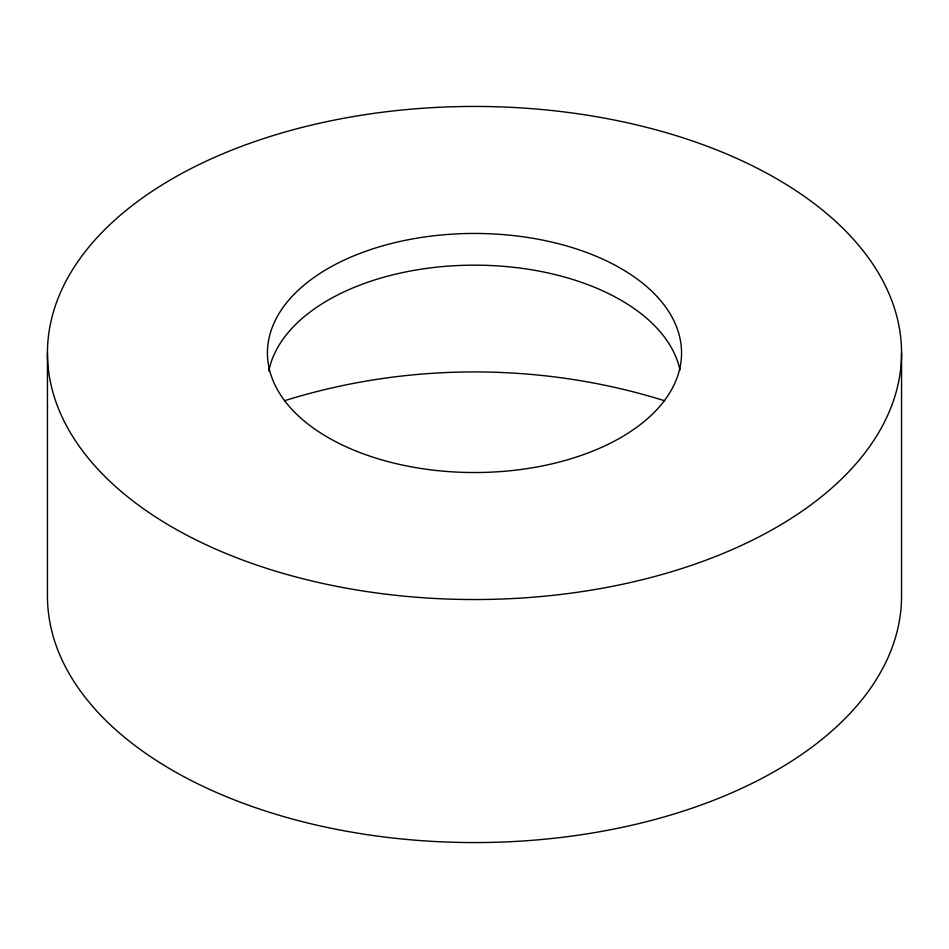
<?xml version="1.0" encoding="UTF-8"?>
<svg xmlns="http://www.w3.org/2000/svg" width="949" height="949" viewBox="0 0 949 949"><rect width="100%" height="100%" fill="white"/><g stroke="black" fill="none" stroke-linecap="round" stroke-linejoin="round"><path stroke-width="1.42" d="M284.51 400.727C407.24 362.293 542.033 362.34 664.739 400.798M901.55 352.992A427.05 246.55 0 0 1 260.975 566.506A427.05 246.55 0 0 1 260.975 139.467A427.05 246.55 0 0 1 901.55 352.992L901.55 596.008A427.05 246.55 0 0 1 474.5 842.57A427.05 246.55 0 0 1 47.45 596.008L47.45 352.992M268.804 371A207.06 119.538 0 0 1 473.61 265.151A207.06 119.538 0 0 1 679.982 369.991M357.132 451.475A207.06 119.538 0 0 0 680.908 362.423A207.06 119.538 0 0 0 385.46 245.067A207.06 119.538 0 0 0 357.132 451.475"/></g></svg>
